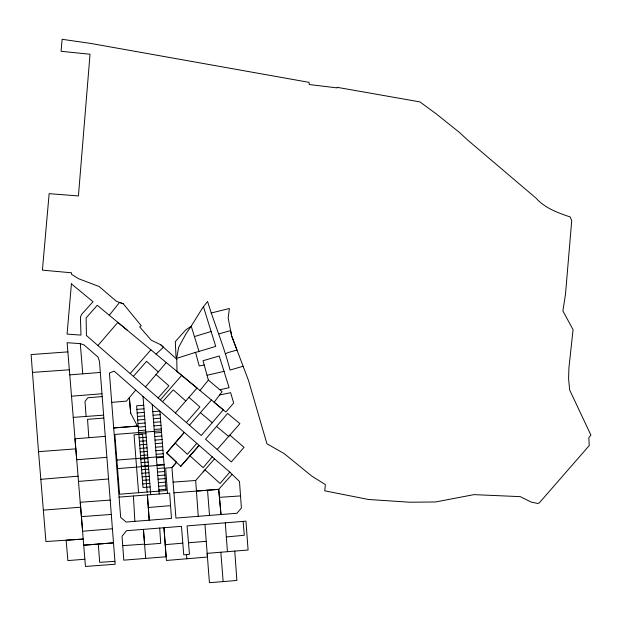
<?xml version="1.0" encoding="UTF-8"?>
<svg xmlns="http://www.w3.org/2000/svg" width="622" height="622" viewBox="0 0 622 622"><rect width="100%" height="100%" fill="white"/><g stroke="black" fill="none" stroke-linecap="round" stroke-linejoin="round"><path stroke-width="0.93" d="M219.776 394.962L230.645 392.676L233.67 403.048L225.872 411.982L214.147 402.271L222.085 391.611L208.362 380.096L203.036 360.721L219.232 356.009L229.106 387.646L220.102 389.714M109.262 315.292L119.572 302.44L123.28 303.777L141.233 325.718L139.709 326.915L151.286 340.218L160.717 344.751L163.469 347.231L156.091 354.128L97.265 305.285L86.124 317.896L86.411 335.491L201.271 435.493L223.282 409.844L176.99 371.42L176.78 359.252L175.987 356.165L175.311 341.633L185.566 330.072L191.211 326.161L202.78 307.595L207.577 301.452C214.621 324.466 224.114 346.672 230.047 370.051L243.124 366.265M199.973 390.499L208.362 380.096M111.696 402.38L109.449 373.076L114.129 371.109L135.744 390.072L126.484 401.112L111.696 402.38L120.66 517.356L126.087 522.045L171.478 518.437L169.666 493.192L119.059 497.11M175.35 412.992L197.026 388.035L156.091 354.128M167.466 493.363L165.685 468.117L171.944 467.534L176.516 462.278L166.665 452.917L184.267 432.399L212.25 456.875L203.137 467.674L189.943 455.825L199.102 445.406L180.707 466.352L166.712 452.909L184.267 432.399L135.744 390.072M145.494 386.868L166.276 362.564M196.777 443.354L187.409 454.285L175.179 443.043M216.557 426.42L227.629 413.42L239.905 423.683L228.655 436.457L216.557 426.42L205.54 439.21L231.314 461.936L244.026 447.319L229.86 435.097L217.179 449.426M186.336 422.571L199.887 406.998L188.917 397.31M98.051 345.389L117.853 322.398L127.253 330.165M212.25 456.875L229.837 472.121L220.071 483.465L204.957 469.828L203.176 471.88M189.415 425.277L211.426 400M176.524 462.278L171.944 467.534L175.94 518.079L236.943 513.267L241.406 508.042L239.493 481.514L229.837 472.121M130.216 373.488L150.905 349.821M160.352 399.86L181.71 375.338M173.087 482.12L195.681 480.487L214.52 458.857M133.427 376.294L146.574 361.335L158.252 371.917M180.707 466.352L189.943 455.825M158.143 397.909L168.912 385.842L156.021 374.483M173.927 492.834L218.703 489.343L232.115 474.329M162.474 401.742L173.258 389.87L185.838 400.988M225.335 353.957L227.823 352.627L236.99 350.069L231.633 335.903L228.181 318.083L229.378 308.465L211.068 313.053M204.148 365.052L199.203 365.938L195.557 352.371L176.671 358.35L178.607 347.41L186.025 333.757L191.211 326.161L199.017 351.422L215.733 346.392L203.448 306.739M194.53 336.549L211.169 331.503M218.89 333.913L230.607 330.577L231.633 335.903L248.481 380.423L266.931 443.743L284.27 453.671L311.809 476.11L325.376 484.585L324.723 490.812L368.434 499.474L409.859 502.226L435.423 501.985L474.034 494.63L520.28 496.644L531.258 502.109L537.703 503.462L539.212 502.98L589.221 445.577L588.832 437.686L590.9 435.105L569.643 389.947L568.586 378.759L568.92 367.96L573.064 329.66L562.887 310.93L565.515 294.043L571.696 220.841L570.242 216.985C557.973 212.856 544.958 208.183 536.133 198.231L467.651 140.036L459.471 132.455L436.076 113.748L419.873 101.884L337.217 87.337L337.085 87.889L309.204 84.53L309.118 82.361L90.882 43.454L62.13 39.295L61.065 51.299L90.027 54.238L78.426 195.946L49.138 193.66L42.413 270.142L71.476 272.786L71.491 274.255L78.458 278.672L99.147 286.54L116.368 301.281L123.28 303.777M195.044 352.518L199.017 351.422M207.009 375.268L224.138 371.334M226.346 536.957L244.298 535.262L243.109 521.391L187.074 525.893L189.461 554.326L183.747 554.824L181.453 526.329L126.468 530.721L122.029 536.265L123.778 560.158L166.136 556.76L163.967 527.728L166.408 560.469L207.453 557.048L204.941 524.463M80.292 343.639L84.024 344.907L98.074 357.121L99.458 361.281L115.156 564.232L85.455 566.455L67.129 342.699L80.292 343.639L82.749 373.83L100.282 372.446M165.234 544.654L182.806 543.162M137.478 426.093L113.647 427.944L137.446 426.078L130.69 413.21L129.353 397.699L130.69 413.21M84.872 559.24L67.876 560.585L66.134 540.207L83.247 539.072L45.919 541.544L40.834 479.329L78.084 476.18M148.308 507.498L147.398 494.918L149.226 520.202L148.308 507.498L170.568 505.647M78.528 481.412L108.508 478.971M112.45 528.77L82.617 531.235L80.285 502.257L110.273 500.088M188.489 542.773L206.24 541.319M234.774 551.092L236.873 580.474L209.42 582.705L207.165 553.347L248.085 550.011L245.947 521.158L243.109 521.391M69.726 374.872L82.749 373.83M71.444 396.214L101.884 393.765M102.094 396.595L87.85 397.753L84.996 401.415L86.093 416.445L73.171 417.385M106.735 457.333L76.708 459.767L74.951 438.798L105.141 436.372M143.713 405.256L136.615 405.816L143.006 487.485L150.112 486.933M136.894 409.369L143.993 408.809M137.167 412.915L144.273 412.363M152.794 411.694L159.893 411.134L166.113 490.571L119.548 494.21L114.876 434.444L161.432 430.805M103.75 418.07L87.546 419.337L88.814 437.686M137.446 416.468L144.553 415.916M153.074 415.247L160.173 414.687M137.726 420.021L144.825 419.461M153.346 418.793L160.453 418.241M138.006 423.566L145.105 423.014M153.626 422.346L160.733 421.794M138.278 427.12L145.385 426.568M153.906 425.899L161.005 425.339M138.558 430.673L145.665 430.113M154.186 429.452L161.285 428.892M138.838 434.226L145.937 433.666M154.458 432.998L161.565 432.446M139.118 437.771L146.217 437.219M154.738 436.551L161.844 435.991M139.39 441.325L146.497 440.765M155.018 440.104L162.117 439.544M139.67 444.878L146.776 444.318M155.298 443.649L162.396 443.097M139.95 448.423L147.049 447.871M155.57 447.202L162.676 446.65M140.23 451.976L147.328 451.424M155.85 450.756L162.956 450.196M140.502 455.529L147.608 454.97M156.13 454.309L163.228 453.749M116.882 460.07L163.438 456.424M140.782 459.083L147.888 458.523M156.41 457.854L163.508 457.302M141.062 462.628L148.16 462.076M141.342 466.181L148.44 465.621M156.962 464.961L164.068 464.401M117.542 468.591L164.107 464.945M141.614 469.734L148.72 469.175M157.242 468.506L164.34 467.954M141.894 473.28L149 472.728M157.522 472.059L164.62 471.507M142.174 476.833L149.272 476.281M157.794 475.612L164.9 475.053M142.454 480.386L149.552 479.826M158.074 479.165L165.18 478.606M142.726 483.939L149.832 483.38M158.353 482.711L165.452 482.159M158.633 486.264L165.732 485.704M158.905 489.817L166.012 489.257M198.262 516.33L196.435 491.085L218.703 489.343L220.989 514.549L218.703 489.343M43.369 510.118L80.681 507.21M98.292 544.056L113.531 542.843L83.745 545.199L98.292 544.056L99.675 562.35L114.946 561.355M67.845 351.889L31.1 354.571L38.525 451.673L75.791 448.859M81.435 516.657L111.369 514.417M86.093 416.445L103.516 415.162M32.383 372.407L69.353 369.787M122.713 545.649L144.576 544.141L143.425 529.369L145.688 558.4M219.418 497.351L240.535 495.928M200.385 412.627L212.327 422.766M160.717 344.751L176.78 359.252M38.525 451.673L40.834 479.329M220.833 552.235L223.15 581.586M207.523 490.229L209.521 515.444M152.227 404.448L159.24 494M143.021 396.424L150.711 494.661M147.095 492.056L142.562 434.172L134.041 434.84L138.574 492.725M225.304 522.83L227.427 551.691M195.681 480.487L196.435 491.085M186.538 554.583L186.825 558.774M159.706 528.07L160.717 543.356L144.607 544.623L144.576 544.141M133.411 495.998L134.865 521.345M71.421 283.873L67.075 334.107L80.977 335.102L80.425 317.01L81.832 314.118L93.036 301.74L71.421 283.873"/></g></svg>
